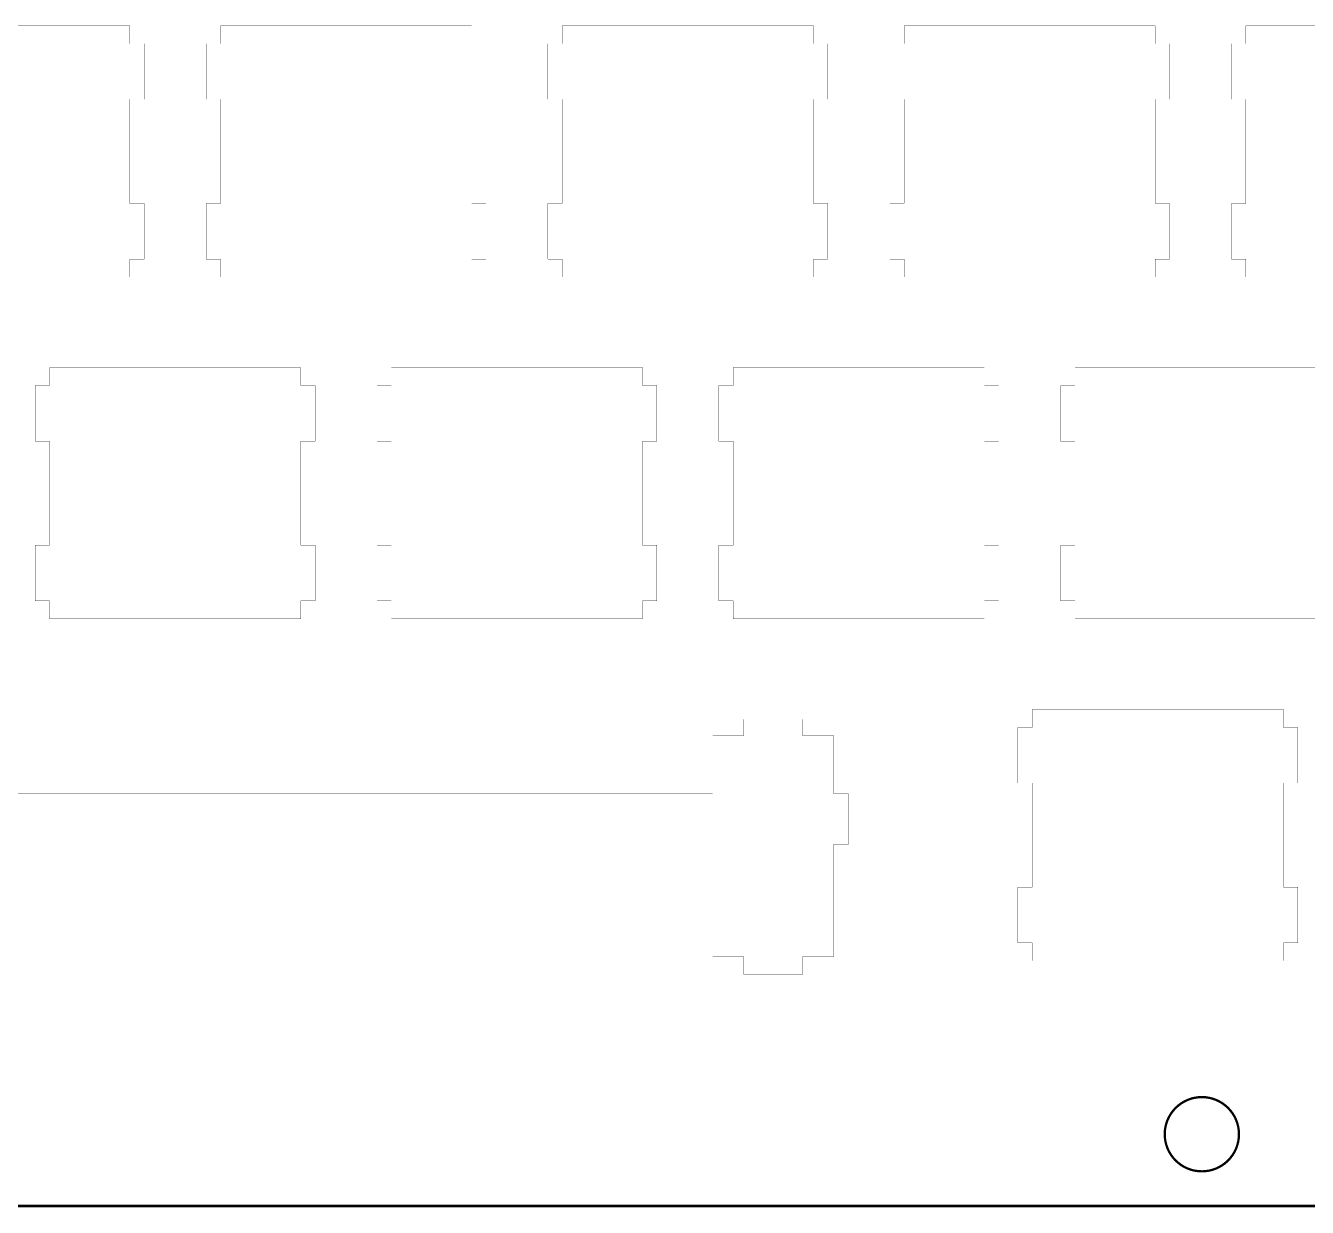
# Model space of a CAD drawing. Header units: millimetres. Extents: x 52 to 482, y 188 to 333.
# Drawn here: x 201.5 to 272.9, y 187.8 to 253.7 of the extents above; entities that cross this region are included whole.
import ezdxf

# ---------------------------------------------------------------- set-up
doc = ezdxf.new("R2010")
doc.units = ezdxf.units.MM
doc.layers.add('Mechanical1', color=6, linetype='Continuous')

msp = doc.modelspace()

# ---------------------------------------------------------------- linework, layer by layer
at = {"layer": 'Mechanical1'}
for points, const_width in [([(193.273, 253.667), (207.272, 253.667)], 0.0127), ([(207.272, 252.666), (207.272, 253.667)], 0.0127), ([(212.323, 253.667), (226.322, 253.667)], 0.0127), ([(212.323, 252.666), (212.323, 253.667)], 0.0127), ([(226.322, 252.666), (226.322, 253.667)], 0.0127), ([(231.373, 253.667), (245.372, 253.667)], 0.0127), ([(231.373, 252.666), (231.373, 253.667)], 0.0127), ([(245.372, 252.666), (245.372, 253.667)], 0.0127), ([(250.423, 253.667), (264.422, 253.667)], 0.0127), ([(250.423, 252.666), (250.423, 253.667)], 0.0127), ([(264.422, 252.666), (264.422, 253.667)], 0.0127), ([(269.473, 253.667), (283.472, 253.667)], 0.0127), ([(269.473, 252.666), (269.473, 253.667)], 0.0127), ([(207.272, 252.666), (208.073, 252.666)], 0.0127), ([(208.073, 249.566), (208.073, 252.666)], 0.0127), ([(211.522, 249.566), (211.522, 252.666)], 0.0127), ([(211.522, 252.666), (212.323, 252.666)], 0.0127), ([(226.322, 252.666), (227.123, 252.666)], 0.0127), ([(227.123, 249.566), (227.123, 252.666)], 0.0127), ([(230.572, 249.566), (230.572, 252.666)], 0.0127), ([(230.572, 252.666), (231.373, 252.666)], 0.0127), ([(245.372, 252.666), (246.173, 252.666)], 0.0127), ([(246.173, 249.566), (246.173, 252.666)], 0.0127), ([(249.622, 252.666), (250.423, 252.666)], 0.0127), ([(249.622, 249.566), (249.622, 252.666)], 0.0127), ([(264.422, 252.666), (265.223, 252.666)], 0.0127), ([(265.223, 249.566), (265.223, 252.666)], 0.0127), ([(268.672, 249.566), (268.672, 252.666)], 0.0127), ([(268.672, 252.666), (269.473, 252.666)], 0.0127), ([(207.272, 243.767), (207.272, 249.566)], 0.0127), ([(207.272, 249.566), (208.073, 249.566)], 0.0127), ([(211.522, 249.566), (212.323, 249.566)], 0.0127), ([(212.323, 243.767), (212.323, 249.566)], 0.0127), ([(226.322, 243.767), (226.322, 249.566)], 0.0127), ([(226.322, 249.566), (227.123, 249.566)], 0.0127), ([(230.572, 249.566), (231.373, 249.566)], 0.0127), ([(231.373, 243.767), (231.373, 249.566)], 0.0127), ([(245.372, 249.566), (246.173, 249.566)], 0.0127), ([(245.372, 243.767), (245.372, 249.566)], 0.0127), ([(249.622, 249.566), (250.423, 249.566)], 0.0127), ([(250.423, 243.767), (250.423, 249.566)], 0.0127), ([(264.422, 243.767), (264.422, 249.566)], 0.0127), ([(264.422, 249.566), (265.223, 249.566)], 0.0127), ([(268.672, 249.566), (269.473, 249.566)], 0.0127), ([(269.473, 243.767), (269.473, 249.566)], 0.0127), ([(207.272, 243.767), (208.073, 243.767)], 0.0127), ([(208.073, 240.666), (208.073, 243.767)], 0.0127), ([(211.522, 240.666), (211.522, 243.767)], 0.0127), ([(211.522, 243.767), (212.323, 243.767)], 0.0127), ([(226.322, 243.767), (227.123, 243.767)], 0.0127), ([(227.123, 240.666), (227.123, 243.767)], 0.0127), ([(230.572, 240.666), (230.572, 243.767)], 0.0127), ([(230.572, 243.767), (231.373, 243.767)], 0.0127), ([(245.372, 243.767), (246.173, 243.767)], 0.0127), ([(246.173, 240.666), (246.173, 243.767)], 0.0127), ([(249.622, 243.767), (250.423, 243.767)], 0.0127), ([(249.622, 240.666), (249.622, 243.767)], 0.0127), ([(264.422, 243.767), (265.223, 243.767)], 0.0127), ([(265.223, 240.666), (265.223, 243.767)], 0.0127), ([(268.672, 240.666), (268.672, 243.767)], 0.0127), ([(268.672, 243.767), (269.473, 243.767)], 0.0127), ([(207.272, 239.666), (207.272, 240.666)], 0.0127), ([(207.272, 240.666), (208.073, 240.666)], 0.0127), ([(211.522, 240.666), (212.323, 240.666)], 0.0127), ([(212.323, 239.666), (212.323, 240.666)], 0.0127), ([(226.322, 239.666), (226.322, 240.666)], 0.0127), ([(226.322, 240.666), (227.123, 240.666)], 0.0127), ([(230.572, 240.666), (231.373, 240.666)], 0.0127), ([(231.373, 239.666), (231.373, 240.666)], 0.0127), ([(245.372, 240.666), (246.173, 240.666)], 0.0127), ([(245.372, 239.666), (245.372, 240.666)], 0.0127), ([(249.622, 240.666), (250.423, 240.666)], 0.0127), ([(250.423, 239.666), (250.423, 240.666)], 0.0127), ([(264.422, 239.666), (264.422, 240.666)], 0.0127), ([(264.422, 240.666), (265.223, 240.666)], 0.0127), ([(268.672, 240.666), (269.473, 240.666)], 0.0127), ([(269.473, 239.666), (269.473, 240.666)], 0.0127), ([(193.273, 239.666), (207.272, 239.666)], 0.0127), ([(212.323, 239.666), (226.322, 239.666)], 0.0127), ([(231.373, 239.666), (245.372, 239.666)], 0.0127), ([(250.423, 239.666), (264.422, 239.666)], 0.0127), ([(269.473, 239.666), (283.472, 239.666)], 0.0127), ([(202.798, 234.617), (216.797, 234.617)], 0.0127), ([(202.798, 233.616), (202.798, 234.617)], 0.0127), ([(216.797, 233.616), (216.797, 234.617)], 0.0127), ([(221.848, 234.617), (235.847, 234.617)], 0.0127), ([(221.848, 233.616), (221.848, 234.617)], 0.0127), ([(235.847, 233.616), (235.847, 234.617)], 0.0127), ([(240.898, 234.617), (254.897, 234.617)], 0.0127), ([(240.898, 233.616), (240.898, 234.617)], 0.0127), ([(254.897, 233.616), (254.897, 234.617)], 0.0127), ([(259.948, 234.617), (273.947, 234.617)], 0.0127), ([(259.948, 233.616), (259.948, 234.617)], 0.0127), ([(201.997, 230.516), (201.997, 233.616)], 0.0127), ([(201.997, 233.616), (202.798, 233.616)], 0.0127), ([(216.797, 233.616), (217.598, 233.616)], 0.0127), ([(217.598, 230.516), (217.598, 233.616)], 0.0127), ([(221.047, 233.616), (221.848, 233.616)], 0.0127), ([(221.047, 230.516), (221.047, 233.616)], 0.0127), ([(235.847, 233.616), (236.648, 233.616)], 0.0127), ([(236.648, 230.516), (236.648, 233.616)], 0.0127), ([(240.097, 230.516), (240.097, 233.616)], 0.0127), ([(240.097, 233.616), (240.898, 233.616)], 0.0127), ([(254.897, 233.616), (255.698, 233.616)], 0.0127), ([(255.698, 230.516), (255.698, 233.616)], 0.0127), ([(259.147, 230.516), (259.147, 233.616)], 0.0127), ([(259.147, 233.616), (259.948, 233.616)], 0.0127), ([(201.997, 230.516), (202.798, 230.516)], 0.0127), ([(202.798, 224.717), (202.798, 230.516)], 0.0127), ([(216.797, 230.516), (217.598, 230.516)], 0.0127), ([(216.797, 224.717), (216.797, 230.516)], 0.0127), ([(221.047, 230.516), (221.848, 230.516)], 0.0127), ([(221.848, 224.717), (221.848, 230.516)], 0.0127), ([(235.847, 224.717), (235.847, 230.516)], 0.0127), ([(235.847, 230.516), (236.648, 230.516)], 0.0127), ([(240.097, 230.516), (240.898, 230.516)], 0.0127), ([(240.898, 224.717), (240.898, 230.516)], 0.0127), ([(254.897, 224.717), (254.897, 230.516)], 0.0127), ([(254.897, 230.516), (255.698, 230.516)], 0.0127), ([(259.147, 230.516), (259.948, 230.516)], 0.0127), ([(259.948, 224.717), (259.948, 230.516)], 0.0127), ([(201.997, 221.616), (201.997, 224.717)], 0.0127), ([(201.997, 224.717), (202.798, 224.717)], 0.0127), ([(216.797, 224.717), (217.598, 224.717)], 0.0127), ([(217.598, 221.616), (217.598, 224.717)], 0.0127), ([(221.047, 224.717), (221.848, 224.717)], 0.0127), ([(221.047, 221.616), (221.047, 224.717)], 0.0127), ([(235.847, 224.717), (236.648, 224.717)], 0.0127), ([(236.648, 221.616), (236.648, 224.717)], 0.0127), ([(240.097, 221.616), (240.097, 224.717)], 0.0127), ([(240.097, 224.717), (240.898, 224.717)], 0.0127), ([(254.897, 224.717), (255.698, 224.717)], 0.0127), ([(255.698, 221.616), (255.698, 224.717)], 0.0127), ([(259.147, 221.616), (259.147, 224.717)], 0.0127), ([(259.147, 224.717), (259.948, 224.717)], 0.0127), ([(201.997, 221.616), (202.798, 221.616)], 0.0127), ([(202.798, 220.616), (202.798, 221.616)], 0.0127), ([(216.797, 221.616), (217.598, 221.616)], 0.0127), ([(216.797, 220.616), (216.797, 221.616)], 0.0127), ([(221.047, 221.616), (221.848, 221.616)], 0.0127), ([(221.848, 220.616), (221.848, 221.616)], 0.0127), ([(235.847, 220.616), (235.847, 221.616)], 0.0127), ([(235.847, 221.616), (236.648, 221.616)], 0.0127), ([(240.097, 221.616), (240.898, 221.616)], 0.0127), ([(240.898, 220.616), (240.898, 221.616)], 0.0127), ([(254.897, 220.616), (254.897, 221.616)], 0.0127), ([(254.897, 221.616), (255.698, 221.616)], 0.0127), ([(259.147, 221.616), (259.948, 221.616)], 0.0127), ([(259.948, 220.616), (259.948, 221.616)], 0.0127), ([(202.798, 220.616), (216.797, 220.616)], 0.0127), ([(221.848, 220.616), (235.847, 220.616)], 0.0127), ([(240.898, 220.616), (254.897, 220.616)], 0.0127), ([(259.948, 220.616), (273.947, 220.616)], 0.0127), ([(257.566, 215.567), (271.566, 215.567)], 0.0127), ([(257.566, 214.566), (257.566, 215.567)], 0.0127), ([(271.566, 214.566), (271.566, 215.567)], 0.0127), ([(241.479, 215.017), (244.778, 215.017)], 0.0127), ([(241.479, 214.096), (241.479, 215.017)], 0.0127), ([(244.778, 214.096), (244.778, 215.017)], 0.0127), ([(256.767, 211.466), (256.767, 214.566)], 0.0127), ([(256.767, 214.566), (257.566, 214.566)], 0.0127), ([(271.566, 214.566), (272.366, 214.566)], 0.0127), ([(272.366, 211.466), (272.366, 214.566)], 0.0127), ([(239.754, 214.096), (241.479, 214.096)], 0.0127), ([(239.754, 210.866), (239.754, 214.096)], 0.0127), ([(244.778, 214.096), (246.504, 214.096)], 0.0127), ([(246.504, 210.866), (246.504, 214.096)], 0.0127), ([(256.767, 211.466), (257.566, 211.466)], 0.0127), ([(257.566, 205.667), (257.566, 211.466)], 0.0127), ([(271.566, 211.466), (272.366, 211.466)], 0.0127), ([(271.566, 205.667), (271.566, 211.466)], 0.0127), ([(200.128, 210.866), (239.754, 210.866)], 0.0127), ([(246.504, 210.866), (247.329, 210.866)], 0.0127), ([(247.329, 208.066), (247.329, 210.866)], 0.0127), ([(246.504, 201.796), (246.504, 208.066)], 0.0127), ([(246.504, 208.066), (247.329, 208.066)], 0.0127), ([(200.128, 206.266), (239.754, 206.266)], 0.0127), ([(239.754, 201.796), (239.754, 206.266)], 0.0127), ([(256.767, 202.566), (256.767, 205.667)], 0.0127), ([(256.767, 205.667), (257.566, 205.667)], 0.0127), ([(271.566, 205.667), (272.366, 205.667)], 0.0127), ([(272.366, 202.566), (272.366, 205.667)], 0.0127), ([(256.767, 202.566), (257.566, 202.566)], 0.0127), ([(257.566, 201.566), (257.566, 202.566)], 0.0127), ([(271.566, 202.566), (272.366, 202.566)], 0.0127), ([(271.566, 201.566), (271.566, 202.566)], 0.0127), ([(239.754, 201.796), (241.479, 201.796)], 0.0127), ([(241.479, 200.816), (241.479, 201.796)], 0.0127), ([(244.778, 201.796), (246.504, 201.796)], 0.0127), ([(244.778, 200.816), (244.778, 201.796)], 0.0127), ([(257.566, 201.566), (271.566, 201.566)], 0.0127), ([(241.479, 200.816), (244.778, 200.816)], 0.0127), ([(241.493, 200.827), (244.792, 200.827)], 0.0127), ([(54.93, 187.897), (479.364, 187.901)], 0.152)]:
    msp.add_lwpolyline(points, dxfattribs=dict(at, const_width=const_width))
for points, const_width in [([(207.269, 253.667, 1), (207.275, 253.667, 1)], 0.00635), ([(207.269, 253.667, 1), (207.275, 253.667, 1)], 0.00635), ([(212.32, 253.667, 1), (212.326, 253.667, 1)], 0.00635), ([(212.32, 253.667, 1), (212.326, 253.667, 1)], 0.00635), ([(226.319, 253.667, 1), (226.325, 253.667, 1)], 0.00635), ([(226.319, 253.667, 1), (226.325, 253.667, 1)], 0.00635), ([(231.37, 253.667, 1), (231.376, 253.667, 1)], 0.00635), ([(231.37, 253.667, 1), (231.376, 253.667, 1)], 0.00635), ([(245.369, 253.667, 1), (245.375, 253.667, 1)], 0.00635), ([(245.369, 253.667, 1), (245.375, 253.667, 1)], 0.00635), ([(250.42, 253.667, 1), (250.426, 253.667, 1)], 0.00635), ([(250.42, 253.667, 1), (250.426, 253.667, 1)], 0.00635), ([(264.419, 253.667, 1), (264.425, 253.667, 1)], 0.00635), ([(264.419, 253.667, 1), (264.425, 253.667, 1)], 0.00635), ([(269.47, 253.667, 1), (269.476, 253.667, 1)], 0.00635), ([(269.47, 253.667, 1), (269.476, 253.667, 1)], 0.00635), ([(207.269, 252.666, 1), (207.275, 252.666, 1)], 0.00635), ([(207.269, 252.666, 1), (207.275, 252.666, 1)], 0.00635), ([(208.07, 252.666, 1), (208.076, 252.666, 1)], 0.00635), ([(208.07, 252.666, 1), (208.076, 252.666, 1)], 0.00635), ([(211.519, 252.666, 1), (211.525, 252.666, 1)], 0.00635), ([(211.519, 252.666, 1), (211.525, 252.666, 1)], 0.00635), ([(212.32, 252.666, 1), (212.326, 252.666, 1)], 0.00635), ([(212.32, 252.666, 1), (212.326, 252.666, 1)], 0.00635), ([(226.319, 252.666, 1), (226.325, 252.666, 1)], 0.00635), ([(226.319, 252.666, 1), (226.325, 252.666, 1)], 0.00635), ([(227.12, 252.666, 1), (227.126, 252.666, 1)], 0.00635), ([(227.12, 252.666, 1), (227.126, 252.666, 1)], 0.00635), ([(230.569, 252.666, 1), (230.575, 252.666, 1)], 0.00635), ([(230.569, 252.666, 1), (230.575, 252.666, 1)], 0.00635), ([(231.37, 252.666, 1), (231.376, 252.666, 1)], 0.00635), ([(231.37, 252.666, 1), (231.376, 252.666, 1)], 0.00635), ([(245.369, 252.666, 1), (245.375, 252.666, 1)], 0.00635), ([(245.369, 252.666, 1), (245.375, 252.666, 1)], 0.00635), ([(246.17, 252.666, 1), (246.176, 252.666, 1)], 0.00635), ([(246.17, 252.666, 1), (246.176, 252.666, 1)], 0.00635), ([(249.619, 252.666, 1), (249.625, 252.666, 1)], 0.00635), ([(249.619, 252.666, 1), (249.625, 252.666, 1)], 0.00635), ([(250.42, 252.666, 1), (250.426, 252.666, 1)], 0.00635), ([(250.42, 252.666, 1), (250.426, 252.666, 1)], 0.00635), ([(264.419, 252.666, 1), (264.425, 252.666, 1)], 0.00635), ([(264.419, 252.666, 1), (264.425, 252.666, 1)], 0.00635), ([(265.22, 252.666, 1), (265.226, 252.666, 1)], 0.00635), ([(265.22, 252.666, 1), (265.226, 252.666, 1)], 0.00635), ([(268.669, 252.666, 1), (268.675, 252.666, 1)], 0.00635), ([(268.669, 252.666, 1), (268.675, 252.666, 1)], 0.00635), ([(269.47, 252.666, 1), (269.476, 252.666, 1)], 0.00635), ([(269.47, 252.666, 1), (269.476, 252.666, 1)], 0.00635), ([(207.269, 249.566, 1), (207.275, 249.566, 1)], 0.00635), ([(207.269, 249.566, 1), (207.275, 249.566, 1)], 0.00635), ([(208.07, 249.566, 1), (208.076, 249.566, 1)], 0.00635), ([(208.07, 249.566, 1), (208.076, 249.566, 1)], 0.00635), ([(211.519, 249.566, 1), (211.525, 249.566, 1)], 0.00635), ([(211.519, 249.566, 1), (211.525, 249.566, 1)], 0.00635), ([(212.32, 249.566, 1), (212.326, 249.566, 1)], 0.00635), ([(212.32, 249.566, 1), (212.326, 249.566, 1)], 0.00635), ([(226.319, 249.566, 1), (226.325, 249.566, 1)], 0.00635), ([(226.319, 249.566, 1), (226.325, 249.566, 1)], 0.00635), ([(227.12, 249.566, 1), (227.126, 249.566, 1)], 0.00635), ([(227.12, 249.566, 1), (227.126, 249.566, 1)], 0.00635), ([(230.569, 249.566, 1), (230.575, 249.566, 1)], 0.00635), ([(230.569, 249.566, 1), (230.575, 249.566, 1)], 0.00635), ([(231.37, 249.566, 1), (231.376, 249.566, 1)], 0.00635), ([(231.37, 249.566, 1), (231.376, 249.566, 1)], 0.00635), ([(245.369, 249.566, 1), (245.375, 249.566, 1)], 0.00635), ([(245.369, 249.566, 1), (245.375, 249.566, 1)], 0.00635), ([(246.17, 249.566, 1), (246.176, 249.566, 1)], 0.00635), ([(246.17, 249.566, 1), (246.176, 249.566, 1)], 0.00635), ([(249.619, 249.566, 1), (249.625, 249.566, 1)], 0.00635), ([(249.619, 249.566, 1), (249.625, 249.566, 1)], 0.00635), ([(250.42, 249.566, 1), (250.426, 249.566, 1)], 0.00635), ([(250.42, 249.566, 1), (250.426, 249.566, 1)], 0.00635), ([(264.419, 249.566, 1), (264.425, 249.566, 1)], 0.00635), ([(264.419, 249.566, 1), (264.425, 249.566, 1)], 0.00635), ([(265.22, 249.566, 1), (265.226, 249.566, 1)], 0.00635), ([(265.22, 249.566, 1), (265.226, 249.566, 1)], 0.00635), ([(268.669, 249.566, 1), (268.675, 249.566, 1)], 0.00635), ([(268.669, 249.566, 1), (268.675, 249.566, 1)], 0.00635), ([(269.47, 249.566, 1), (269.476, 249.566, 1)], 0.00635), ([(269.47, 249.566, 1), (269.476, 249.566, 1)], 0.00635), ([(207.269, 243.767, 1), (207.275, 243.767, 1)], 0.00635), ([(207.269, 243.767, 1), (207.275, 243.767, 1)], 0.00635), ([(208.07, 243.767, 1), (208.076, 243.767, 1)], 0.00635), ([(208.07, 243.767, 1), (208.076, 243.767, 1)], 0.00635), ([(211.519, 243.767, 1), (211.525, 243.767, 1)], 0.00635), ([(211.519, 243.767, 1), (211.525, 243.767, 1)], 0.00635), ([(212.32, 243.767, 1), (212.326, 243.767, 1)], 0.00635), ([(212.32, 243.767, 1), (212.326, 243.767, 1)], 0.00635), ([(226.319, 243.767, 1), (226.325, 243.767, 1)], 0.00635), ([(226.319, 243.767, 1), (226.325, 243.767, 1)], 0.00635), ([(227.12, 243.767, 1), (227.126, 243.767, 1)], 0.00635), ([(227.12, 243.767, 1), (227.126, 243.767, 1)], 0.00635), ([(230.569, 243.767, 1), (230.575, 243.767, 1)], 0.00635), ([(230.569, 243.767, 1), (230.575, 243.767, 1)], 0.00635), ([(231.37, 243.767, 1), (231.376, 243.767, 1)], 0.00635), ([(231.37, 243.767, 1), (231.376, 243.767, 1)], 0.00635), ([(245.369, 243.767, 1), (245.375, 243.767, 1)], 0.00635), ([(245.369, 243.767, 1), (245.375, 243.767, 1)], 0.00635), ([(246.17, 243.767, 1), (246.176, 243.767, 1)], 0.00635), ([(246.17, 243.767, 1), (246.176, 243.767, 1)], 0.00635), ([(249.619, 243.767, 1), (249.625, 243.767, 1)], 0.00635), ([(249.619, 243.767, 1), (249.625, 243.767, 1)], 0.00635), ([(250.42, 243.767, 1), (250.426, 243.767, 1)], 0.00635), ([(250.42, 243.767, 1), (250.426, 243.767, 1)], 0.00635), ([(264.419, 243.767, 1), (264.425, 243.767, 1)], 0.00635), ([(264.419, 243.767, 1), (264.425, 243.767, 1)], 0.00635), ([(265.22, 243.767, 1), (265.226, 243.767, 1)], 0.00635), ([(265.22, 243.767, 1), (265.226, 243.767, 1)], 0.00635), ([(268.669, 243.767, 1), (268.675, 243.767, 1)], 0.00635), ([(268.669, 243.767, 1), (268.675, 243.767, 1)], 0.00635), ([(269.47, 243.767, 1), (269.476, 243.767, 1)], 0.00635), ([(269.47, 243.767, 1), (269.476, 243.767, 1)], 0.00635), ([(207.269, 240.666, 1), (207.275, 240.666, 1)], 0.00635), ([(207.269, 240.666, 1), (207.275, 240.666, 1)], 0.00635), ([(208.07, 240.666, 1), (208.076, 240.666, 1)], 0.00635), ([(208.07, 240.666, 1), (208.076, 240.666, 1)], 0.00635), ([(211.519, 240.666, 1), (211.525, 240.666, 1)], 0.00635), ([(211.519, 240.666, 1), (211.525, 240.666, 1)], 0.00635), ([(212.32, 240.666, 1), (212.326, 240.666, 1)], 0.00635), ([(212.32, 240.666, 1), (212.326, 240.666, 1)], 0.00635), ([(226.319, 240.666, 1), (226.325, 240.666, 1)], 0.00635), ([(226.319, 240.666, 1), (226.325, 240.666, 1)], 0.00635), ([(227.12, 240.666, 1), (227.126, 240.666, 1)], 0.00635), ([(227.12, 240.666, 1), (227.126, 240.666, 1)], 0.00635), ([(230.569, 240.666, 1), (230.575, 240.666, 1)], 0.00635), ([(230.569, 240.666, 1), (230.575, 240.666, 1)], 0.00635), ([(231.37, 240.666, 1), (231.376, 240.666, 1)], 0.00635), ([(231.37, 240.666, 1), (231.376, 240.666, 1)], 0.00635), ([(245.369, 240.666, 1), (245.375, 240.666, 1)], 0.00635), ([(245.369, 240.666, 1), (245.375, 240.666, 1)], 0.00635), ([(246.17, 240.666, 1), (246.176, 240.666, 1)], 0.00635), ([(246.17, 240.666, 1), (246.176, 240.666, 1)], 0.00635), ([(249.619, 240.666, 1), (249.625, 240.666, 1)], 0.00635), ([(249.619, 240.666, 1), (249.625, 240.666, 1)], 0.00635), ([(250.42, 240.666, 1), (250.426, 240.666, 1)], 0.00635), ([(250.42, 240.666, 1), (250.426, 240.666, 1)], 0.00635), ([(264.419, 240.666, 1), (264.425, 240.666, 1)], 0.00635), ([(264.419, 240.666, 1), (264.425, 240.666, 1)], 0.00635), ([(265.22, 240.666, 1), (265.226, 240.666, 1)], 0.00635), ([(265.22, 240.666, 1), (265.226, 240.666, 1)], 0.00635), ([(268.669, 240.666, 1), (268.675, 240.666, 1)], 0.00635), ([(268.669, 240.666, 1), (268.675, 240.666, 1)], 0.00635), ([(269.47, 240.666, 1), (269.476, 240.666, 1)], 0.00635), ([(269.47, 240.666, 1), (269.476, 240.666, 1)], 0.00635), ([(207.269, 239.666, 1), (207.275, 239.666, 1)], 0.00635), ([(207.269, 239.666, 1), (207.275, 239.666, 1)], 0.00635), ([(212.32, 239.666, 1), (212.326, 239.666, 1)], 0.00635), ([(212.32, 239.666, 1), (212.326, 239.666, 1)], 0.00635), ([(226.319, 239.666, 1), (226.325, 239.666, 1)], 0.00635), ([(226.319, 239.666, 1), (226.325, 239.666, 1)], 0.00635), ([(231.37, 239.666, 1), (231.376, 239.666, 1)], 0.00635), ([(231.37, 239.666, 1), (231.376, 239.666, 1)], 0.00635), ([(245.369, 239.666, 1), (245.375, 239.666, 1)], 0.00635), ([(245.369, 239.666, 1), (245.375, 239.666, 1)], 0.00635), ([(250.42, 239.666, 1), (250.426, 239.666, 1)], 0.00635), ([(250.42, 239.666, 1), (250.426, 239.666, 1)], 0.00635), ([(264.419, 239.666, 1), (264.425, 239.666, 1)], 0.00635), ([(264.419, 239.666, 1), (264.425, 239.666, 1)], 0.00635), ([(269.47, 239.666, 1), (269.476, 239.666, 1)], 0.00635), ([(269.47, 239.666, 1), (269.476, 239.666, 1)], 0.00635), ([(202.795, 234.617, 1), (202.801, 234.617, 1)], 0.00635), ([(202.795, 234.617, 1), (202.801, 234.617, 1)], 0.00635), ([(216.794, 234.617, 1), (216.8, 234.617, 1)], 0.00635), ([(216.794, 234.617, 1), (216.8, 234.617, 1)], 0.00635), ([(221.845, 234.617, 1), (221.851, 234.617, 1)], 0.00635), ([(221.845, 234.617, 1), (221.851, 234.617, 1)], 0.00635), ([(235.844, 234.617, 1), (235.85, 234.617, 1)], 0.00635), ([(235.844, 234.617, 1), (235.85, 234.617, 1)], 0.00635), ([(240.895, 234.617, 1), (240.901, 234.617, 1)], 0.00635), ([(240.895, 234.617, 1), (240.901, 234.617, 1)], 0.00635), ([(254.894, 234.617, 1), (254.9, 234.617, 1)], 0.00635), ([(254.894, 234.617, 1), (254.9, 234.617, 1)], 0.00635), ([(259.945, 234.617, 1), (259.951, 234.617, 1)], 0.00635), ([(259.945, 234.617, 1), (259.951, 234.617, 1)], 0.00635), ([(201.994, 233.616, 1), (202, 233.616, 1)], 0.00635), ([(201.994, 233.616, 1), (202, 233.616, 1)], 0.00635), ([(202.795, 233.616, 1), (202.801, 233.616, 1)], 0.00635), ([(202.795, 233.616, 1), (202.801, 233.616, 1)], 0.00635), ([(216.794, 233.616, 1), (216.8, 233.616, 1)], 0.00635), ([(216.794, 233.616, 1), (216.8, 233.616, 1)], 0.00635), ([(217.595, 233.616, 1), (217.601, 233.616, 1)], 0.00635), ([(217.595, 233.616, 1), (217.601, 233.616, 1)], 0.00635), ([(221.044, 233.616, 1), (221.05, 233.616, 1)], 0.00635), ([(221.044, 233.616, 1), (221.05, 233.616, 1)], 0.00635), ([(221.845, 233.616, 1), (221.851, 233.616, 1)], 0.00635), ([(221.845, 233.616, 1), (221.851, 233.616, 1)], 0.00635), ([(235.844, 233.616, 1), (235.85, 233.616, 1)], 0.00635), ([(235.844, 233.616, 1), (235.85, 233.616, 1)], 0.00635), ([(236.645, 233.616, 1), (236.651, 233.616, 1)], 0.00635), ([(236.645, 233.616, 1), (236.651, 233.616, 1)], 0.00635), ([(240.094, 233.616, 1), (240.1, 233.616, 1)], 0.00635), ([(240.094, 233.616, 1), (240.1, 233.616, 1)], 0.00635), ([(240.895, 233.616, 1), (240.901, 233.616, 1)], 0.00635), ([(240.895, 233.616, 1), (240.901, 233.616, 1)], 0.00635), ([(254.894, 233.616, 1), (254.9, 233.616, 1)], 0.00635), ([(254.894, 233.616, 1), (254.9, 233.616, 1)], 0.00635), ([(255.695, 233.616, 1), (255.701, 233.616, 1)], 0.00635), ([(255.695, 233.616, 1), (255.701, 233.616, 1)], 0.00635), ([(259.144, 233.616, 1), (259.15, 233.616, 1)], 0.00635), ([(259.144, 233.616, 1), (259.15, 233.616, 1)], 0.00635), ([(259.945, 233.616, 1), (259.951, 233.616, 1)], 0.00635), ([(259.945, 233.616, 1), (259.951, 233.616, 1)], 0.00635), ([(201.994, 230.516, 1), (202, 230.516, 1)], 0.00635), ([(201.994, 230.516, 1), (202, 230.516, 1)], 0.00635), ([(202.795, 230.516, 1), (202.801, 230.516, 1)], 0.00635), ([(202.795, 230.516, 1), (202.801, 230.516, 1)], 0.00635), ([(216.794, 230.516, 1), (216.8, 230.516, 1)], 0.00635), ([(216.794, 230.516, 1), (216.8, 230.516, 1)], 0.00635), ([(217.595, 230.516, 1), (217.601, 230.516, 1)], 0.00635), ([(217.595, 230.516, 1), (217.601, 230.516, 1)], 0.00635), ([(221.044, 230.516, 1), (221.05, 230.516, 1)], 0.00635), ([(221.044, 230.516, 1), (221.05, 230.516, 1)], 0.00635), ([(221.845, 230.516, 1), (221.851, 230.516, 1)], 0.00635), ([(221.845, 230.516, 1), (221.851, 230.516, 1)], 0.00635), ([(235.844, 230.516, 1), (235.85, 230.516, 1)], 0.00635), ([(235.844, 230.516, 1), (235.85, 230.516, 1)], 0.00635), ([(236.645, 230.516, 1), (236.651, 230.516, 1)], 0.00635), ([(236.645, 230.516, 1), (236.651, 230.516, 1)], 0.00635), ([(240.094, 230.516, 1), (240.1, 230.516, 1)], 0.00635), ([(240.094, 230.516, 1), (240.1, 230.516, 1)], 0.00635), ([(240.895, 230.516, 1), (240.901, 230.516, 1)], 0.00635), ([(240.895, 230.516, 1), (240.901, 230.516, 1)], 0.00635), ([(254.894, 230.516, 1), (254.9, 230.516, 1)], 0.00635), ([(254.894, 230.516, 1), (254.9, 230.516, 1)], 0.00635), ([(255.695, 230.516, 1), (255.701, 230.516, 1)], 0.00635), ([(255.695, 230.516, 1), (255.701, 230.516, 1)], 0.00635), ([(259.144, 230.516, 1), (259.15, 230.516, 1)], 0.00635), ([(259.144, 230.516, 1), (259.15, 230.516, 1)], 0.00635), ([(259.945, 230.516, 1), (259.951, 230.516, 1)], 0.00635), ([(259.945, 230.516, 1), (259.951, 230.516, 1)], 0.00635), ([(201.994, 224.717, 1), (202, 224.717, 1)], 0.00635), ([(201.994, 224.717, 1), (202, 224.717, 1)], 0.00635), ([(202.795, 224.717, 1), (202.801, 224.717, 1)], 0.00635), ([(202.795, 224.717, 1), (202.801, 224.717, 1)], 0.00635), ([(216.794, 224.717, 1), (216.8, 224.717, 1)], 0.00635), ([(216.794, 224.717, 1), (216.8, 224.717, 1)], 0.00635), ([(217.595, 224.717, 1), (217.601, 224.717, 1)], 0.00635), ([(217.595, 224.717, 1), (217.601, 224.717, 1)], 0.00635), ([(221.044, 224.717, 1), (221.05, 224.717, 1)], 0.00635), ([(221.044, 224.717, 1), (221.05, 224.717, 1)], 0.00635), ([(221.845, 224.717, 1), (221.851, 224.717, 1)], 0.00635), ([(221.845, 224.717, 1), (221.851, 224.717, 1)], 0.00635), ([(235.844, 224.717, 1), (235.85, 224.717, 1)], 0.00635), ([(235.844, 224.717, 1), (235.85, 224.717, 1)], 0.00635), ([(236.645, 224.717, 1), (236.651, 224.717, 1)], 0.00635), ([(236.645, 224.717, 1), (236.651, 224.717, 1)], 0.00635), ([(240.094, 224.717, 1), (240.1, 224.717, 1)], 0.00635), ([(240.094, 224.717, 1), (240.1, 224.717, 1)], 0.00635), ([(240.895, 224.717, 1), (240.901, 224.717, 1)], 0.00635), ([(240.895, 224.717, 1), (240.901, 224.717, 1)], 0.00635), ([(254.894, 224.717, 1), (254.9, 224.717, 1)], 0.00635), ([(254.894, 224.717, 1), (254.9, 224.717, 1)], 0.00635), ([(255.695, 224.717, 1), (255.701, 224.717, 1)], 0.00635), ([(255.695, 224.717, 1), (255.701, 224.717, 1)], 0.00635), ([(259.144, 224.717, 1), (259.15, 224.717, 1)], 0.00635), ([(259.144, 224.717, 1), (259.15, 224.717, 1)], 0.00635), ([(259.945, 224.717, 1), (259.951, 224.717, 1)], 0.00635), ([(259.945, 224.717, 1), (259.951, 224.717, 1)], 0.00635), ([(201.994, 221.616, 1), (202, 221.616, 1)], 0.00635), ([(201.994, 221.616, 1), (202, 221.616, 1)], 0.00635), ([(202.795, 221.616, 1), (202.801, 221.616, 1)], 0.00635), ([(202.795, 221.616, 1), (202.801, 221.616, 1)], 0.00635), ([(216.794, 221.616, 1), (216.8, 221.616, 1)], 0.00635), ([(216.794, 221.616, 1), (216.8, 221.616, 1)], 0.00635), ([(217.595, 221.616, 1), (217.601, 221.616, 1)], 0.00635), ([(217.595, 221.616, 1), (217.601, 221.616, 1)], 0.00635), ([(221.044, 221.616, 1), (221.05, 221.616, 1)], 0.00635), ([(221.044, 221.616, 1), (221.05, 221.616, 1)], 0.00635), ([(221.845, 221.616, 1), (221.851, 221.616, 1)], 0.00635), ([(221.845, 221.616, 1), (221.851, 221.616, 1)], 0.00635), ([(235.844, 221.616, 1), (235.85, 221.616, 1)], 0.00635), ([(235.844, 221.616, 1), (235.85, 221.616, 1)], 0.00635), ([(236.645, 221.616, 1), (236.651, 221.616, 1)], 0.00635), ([(236.645, 221.616, 1), (236.651, 221.616, 1)], 0.00635), ([(240.094, 221.616, 1), (240.1, 221.616, 1)], 0.00635), ([(240.094, 221.616, 1), (240.1, 221.616, 1)], 0.00635), ([(240.895, 221.616, 1), (240.901, 221.616, 1)], 0.00635), ([(240.895, 221.616, 1), (240.901, 221.616, 1)], 0.00635), ([(254.894, 221.616, 1), (254.9, 221.616, 1)], 0.00635), ([(254.894, 221.616, 1), (254.9, 221.616, 1)], 0.00635), ([(255.695, 221.616, 1), (255.701, 221.616, 1)], 0.00635), ([(255.695, 221.616, 1), (255.701, 221.616, 1)], 0.00635), ([(259.144, 221.616, 1), (259.15, 221.616, 1)], 0.00635), ([(259.144, 221.616, 1), (259.15, 221.616, 1)], 0.00635), ([(259.945, 221.616, 1), (259.951, 221.616, 1)], 0.00635), ([(259.945, 221.616, 1), (259.951, 221.616, 1)], 0.00635), ([(202.795, 220.616, 1), (202.801, 220.616, 1)], 0.00635), ([(202.795, 220.616, 1), (202.801, 220.616, 1)], 0.00635), ([(216.794, 220.616, 1), (216.8, 220.616, 1)], 0.00635), ([(216.794, 220.616, 1), (216.8, 220.616, 1)], 0.00635), ([(221.845, 220.616, 1), (221.851, 220.616, 1)], 0.00635), ([(221.845, 220.616, 1), (221.851, 220.616, 1)], 0.00635), ([(235.844, 220.616, 1), (235.85, 220.616, 1)], 0.00635), ([(235.844, 220.616, 1), (235.85, 220.616, 1)], 0.00635), ([(240.895, 220.616, 1), (240.901, 220.616, 1)], 0.00635), ([(240.895, 220.616, 1), (240.901, 220.616, 1)], 0.00635), ([(254.894, 220.616, 1), (254.9, 220.616, 1)], 0.00635), ([(254.894, 220.616, 1), (254.9, 220.616, 1)], 0.00635), ([(259.945, 220.616, 1), (259.951, 220.616, 1)], 0.00635), ([(259.945, 220.616, 1), (259.951, 220.616, 1)], 0.00635), ([(257.563, 215.567, 1), (257.569, 215.567, 1)], 0.00635), ([(257.563, 215.567, 1), (257.569, 215.567, 1)], 0.00635), ([(271.563, 215.567, 1), (271.569, 215.567, 1)], 0.00635), ([(271.563, 215.567, 1), (271.569, 215.567, 1)], 0.00635), ([(241.476, 215.017, 1), (241.482, 215.017, 1)], 0.00635), ([(241.476, 215.017, 1), (241.482, 215.017, 1)], 0.00635), ([(244.775, 215.017, 1), (244.781, 215.017, 1)], 0.00635), ([(244.775, 215.017, 1), (244.781, 215.017, 1)], 0.00635), ([(256.764, 214.566, 1), (256.77, 214.566, 1)], 0.00635), ([(256.764, 214.566, 1), (256.77, 214.566, 1)], 0.00635), ([(257.563, 214.566, 1), (257.569, 214.566, 1)], 0.00635), ([(257.563, 214.566, 1), (257.569, 214.566, 1)], 0.00635), ([(271.563, 214.566, 1), (271.569, 214.566, 1)], 0.00635), ([(271.563, 214.566, 1), (271.569, 214.566, 1)], 0.00635), ([(272.363, 214.566, 1), (272.369, 214.566, 1)], 0.00635), ([(272.363, 214.566, 1), (272.369, 214.566, 1)], 0.00635), ([(239.751, 214.096, 1), (239.757, 214.096, 1)], 0.00635), ([(239.751, 214.096, 1), (239.757, 214.096, 1)], 0.00635), ([(241.476, 214.096, 1), (241.482, 214.096, 1)], 0.00635), ([(241.476, 214.096, 1), (241.482, 214.096, 1)], 0.00635), ([(244.775, 214.096, 1), (244.781, 214.096, 1)], 0.00635), ([(244.775, 214.096, 1), (244.781, 214.096, 1)], 0.00635), ([(246.501, 214.096, 1), (246.507, 214.096, 1)], 0.00635), ([(246.501, 214.096, 1), (246.507, 214.096, 1)], 0.00635), ([(256.764, 211.466, 1), (256.77, 211.466, 1)], 0.00635), ([(256.764, 211.466, 1), (256.77, 211.466, 1)], 0.00635), ([(257.563, 211.466, 1), (257.569, 211.466, 1)], 0.00635), ([(257.563, 211.466, 1), (257.569, 211.466, 1)], 0.00635), ([(271.563, 211.466, 1), (271.569, 211.466, 1)], 0.00635), ([(271.563, 211.466, 1), (271.569, 211.466, 1)], 0.00635), ([(272.363, 211.466, 1), (272.369, 211.466, 1)], 0.00635), ([(272.363, 211.466, 1), (272.369, 211.466, 1)], 0.00635), ([(239.751, 210.866, 1), (239.757, 210.866, 1)], 0.00635), ([(239.751, 210.866, 1), (239.757, 210.866, 1)], 0.00635), ([(246.501, 210.866, 1), (246.507, 210.866, 1)], 0.00635), ([(246.501, 210.866, 1), (246.507, 210.866, 1)], 0.00635), ([(247.326, 210.866, 1), (247.332, 210.866, 1)], 0.00635), ([(247.326, 210.866, 1), (247.332, 210.866, 1)], 0.00635), ([(246.501, 208.066, 1), (246.507, 208.066, 1)], 0.00635), ([(246.501, 208.066, 1), (246.507, 208.066, 1)], 0.00635), ([(247.326, 208.066, 1), (247.332, 208.066, 1)], 0.00635), ([(247.326, 208.066, 1), (247.332, 208.066, 1)], 0.00635), ([(239.751, 206.266, 1), (239.757, 206.266, 1)], 0.00635), ([(239.751, 206.266, 1), (239.757, 206.266, 1)], 0.00635), ([(256.764, 205.667, 1), (256.77, 205.667, 1)], 0.00635), ([(256.764, 205.667, 1), (256.77, 205.667, 1)], 0.00635), ([(257.563, 205.667, 1), (257.569, 205.667, 1)], 0.00635), ([(257.563, 205.667, 1), (257.569, 205.667, 1)], 0.00635), ([(271.563, 205.667, 1), (271.569, 205.667, 1)], 0.00635), ([(271.563, 205.667, 1), (271.569, 205.667, 1)], 0.00635), ([(272.363, 205.667, 1), (272.369, 205.667, 1)], 0.00635), ([(272.363, 205.667, 1), (272.369, 205.667, 1)], 0.00635), ([(256.764, 202.566, 1), (256.77, 202.566, 1)], 0.00635), ([(256.764, 202.566, 1), (256.77, 202.566, 1)], 0.00635), ([(257.563, 202.566, 1), (257.569, 202.566, 1)], 0.00635), ([(257.563, 202.566, 1), (257.569, 202.566, 1)], 0.00635), ([(271.563, 202.566, 1), (271.569, 202.566, 1)], 0.00635), ([(271.563, 202.566, 1), (271.569, 202.566, 1)], 0.00635), ([(272.363, 202.566, 1), (272.369, 202.566, 1)], 0.00635), ([(272.363, 202.566, 1), (272.369, 202.566, 1)], 0.00635), ([(239.751, 201.796, 1), (239.757, 201.796, 1)], 0.00635), ([(239.751, 201.796, 1), (239.757, 201.796, 1)], 0.00635), ([(241.476, 201.796, 1), (241.482, 201.796, 1)], 0.00635), ([(241.476, 201.796, 1), (241.482, 201.796, 1)], 0.00635), ([(244.775, 201.796, 1), (244.781, 201.796, 1)], 0.00635), ([(244.775, 201.796, 1), (244.781, 201.796, 1)], 0.00635), ([(246.501, 201.796, 1), (246.507, 201.796, 1)], 0.00635), ([(246.501, 201.796, 1), (246.507, 201.796, 1)], 0.00635), ([(257.563, 201.566, 1), (257.569, 201.566, 1)], 0.00635), ([(257.563, 201.566, 1), (257.569, 201.566, 1)], 0.00635), ([(271.563, 201.566, 1), (271.569, 201.566, 1)], 0.00635), ([(271.563, 201.566, 1), (271.569, 201.566, 1)], 0.00635), ([(241.476, 200.816, 1), (241.482, 200.816, 1)], 0.00635), ([(241.476, 200.816, 1), (241.482, 200.816, 1)], 0.00635), ([(241.49, 200.827, 1), (241.496, 200.827, 1)], 0.00635), ([(244.775, 200.816, 1), (244.781, 200.816, 1)], 0.00635), ([(244.775, 200.816, 1), (244.781, 200.816, 1)], 0.00635), ([(244.789, 200.827, 1), (244.795, 200.827, 1)], 0.00635), ([(269.089, 191.897, 1), (264.951, 191.897, 1)], 0.127), ([(264.919, 191.897, 1), (264.982, 191.897, 1)], 0.0635), ([(269.058, 191.897, 1), (269.121, 191.897, 1)], 0.0635)]:
    msp.add_lwpolyline(points, format="xyb", close=True, dxfattribs=dict(at, const_width=const_width))

doc.saveas('drawing.dxf')
